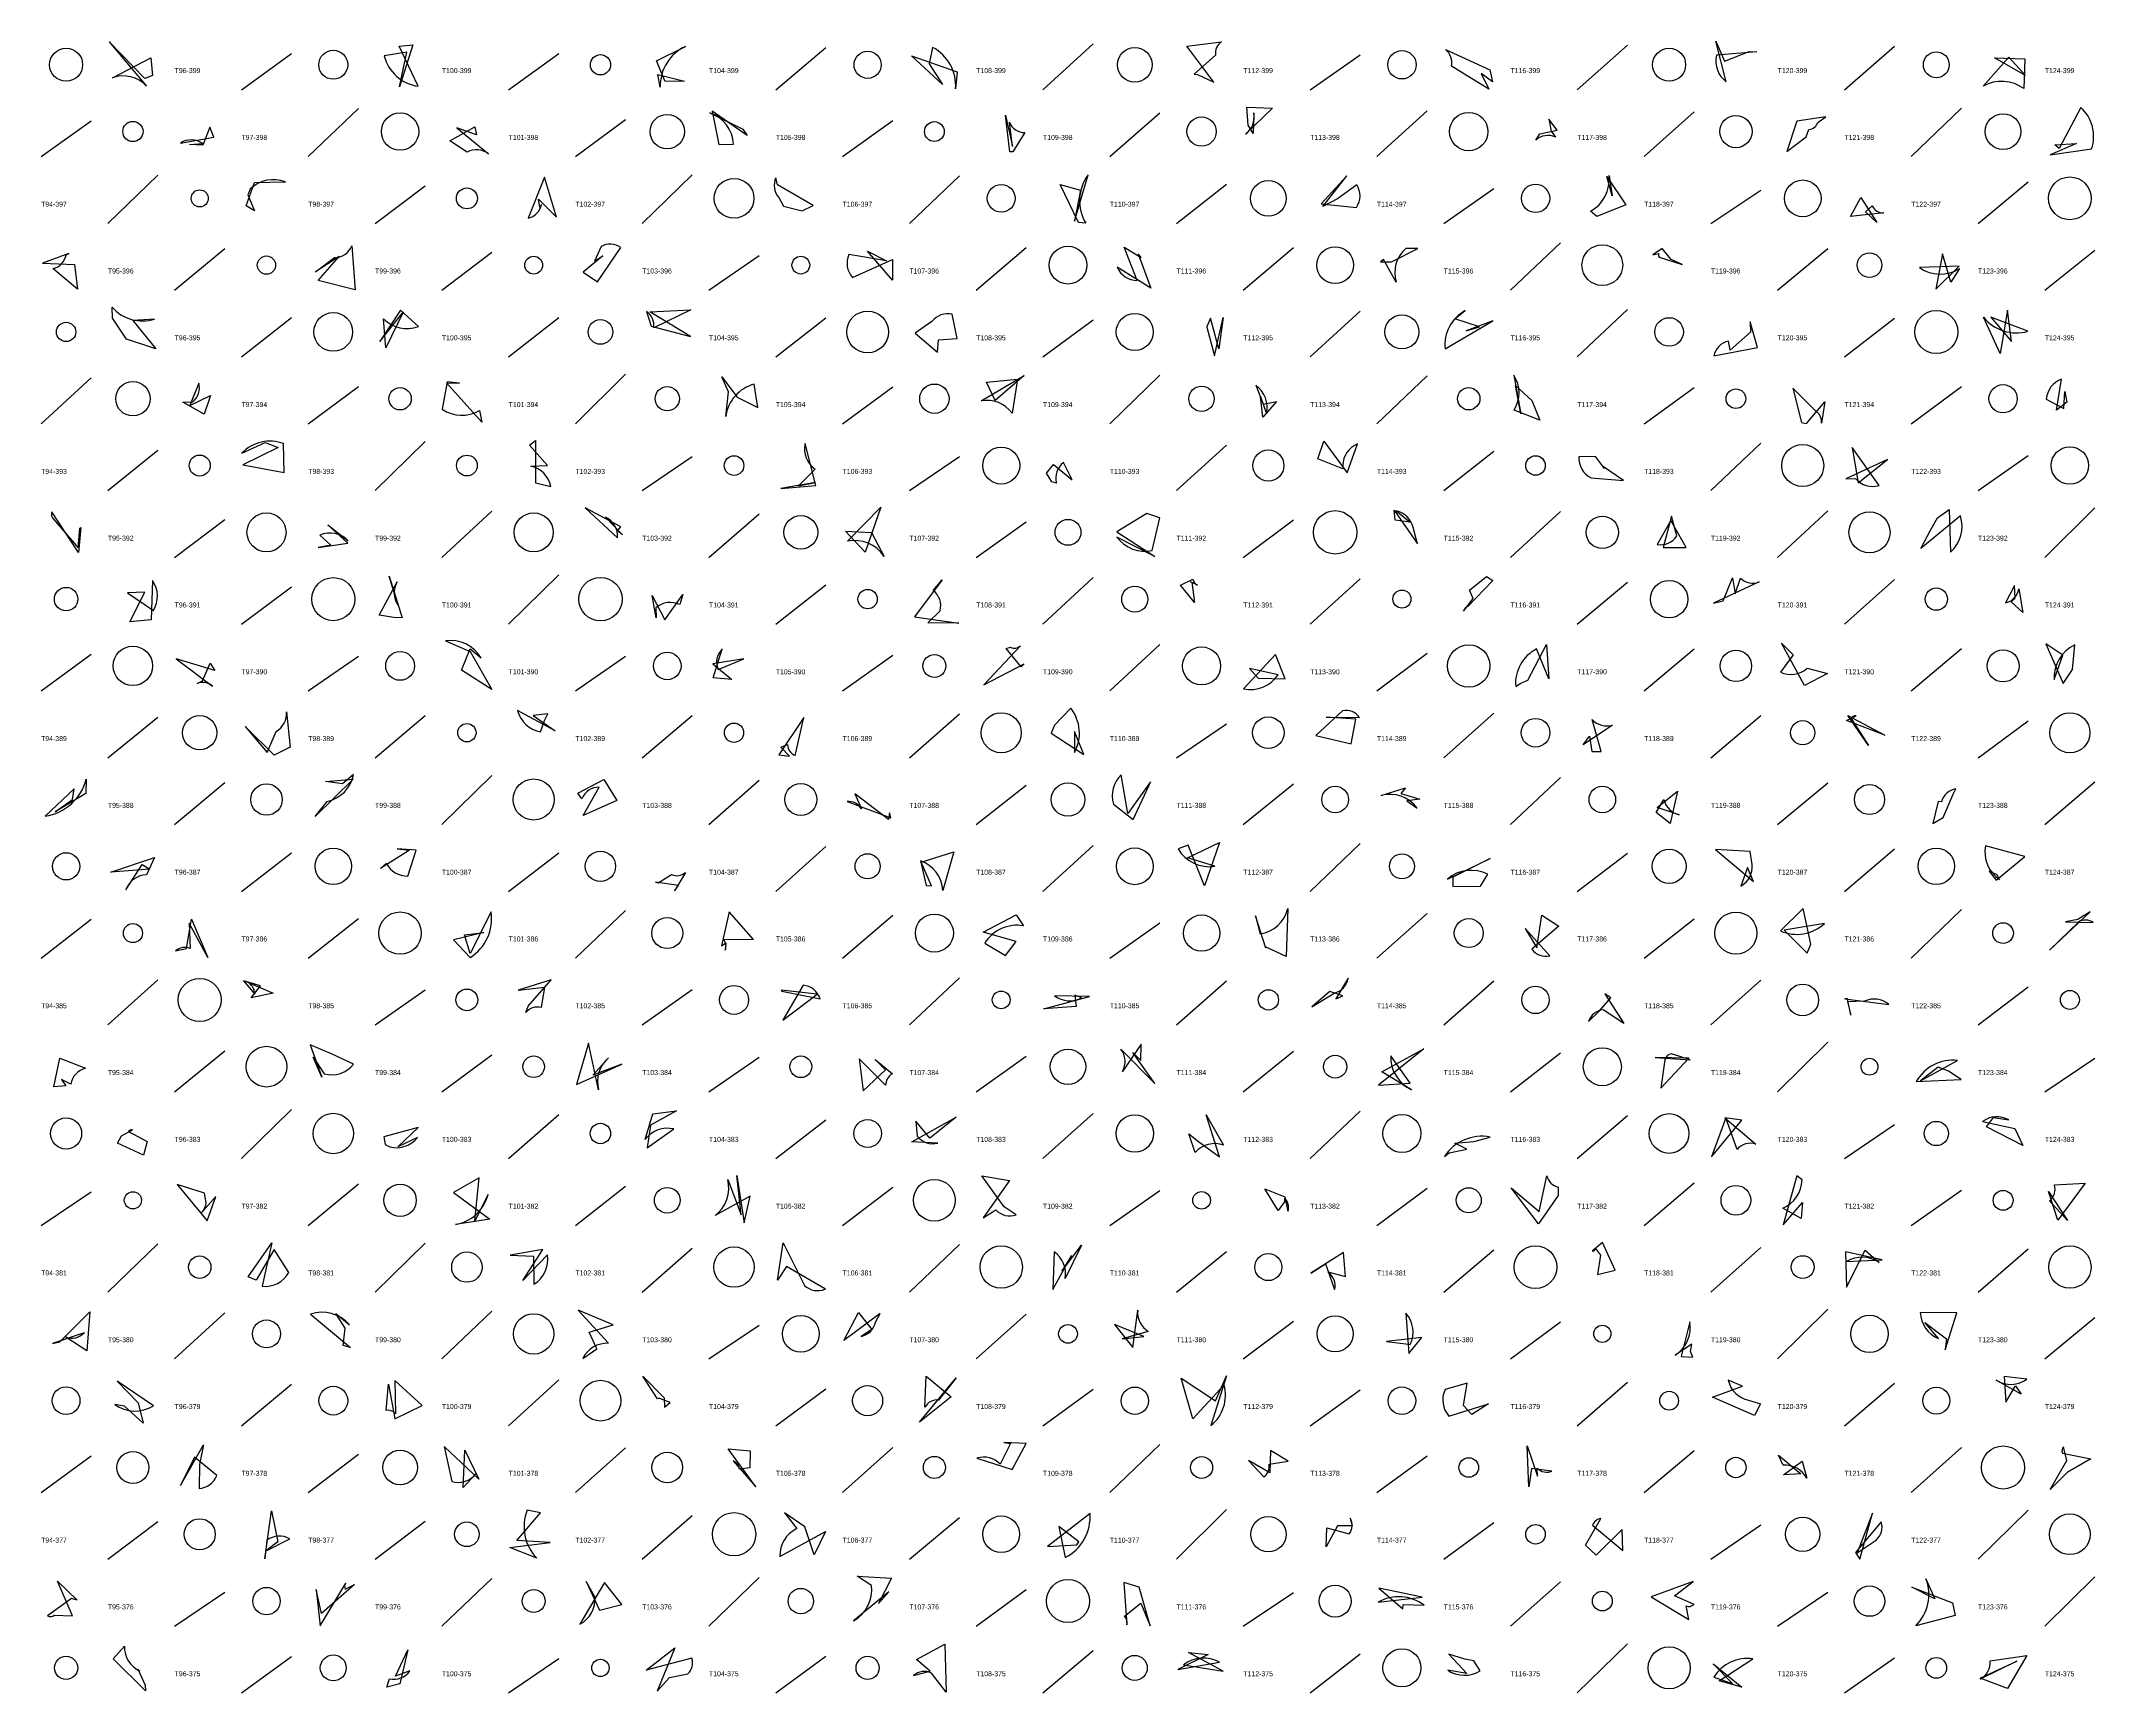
# Model space of a CAD drawing. Header units: millimetres. Extents: x -1 to 9990, y 0 to 15990.
# Drawn here: x 3760 to 4990, y 15000 to 15989 of the extents above; entities that cross this region are included whole.
import ezdxf

# ---------------------------------------------------------------- set-up
doc = ezdxf.new("R2010")
doc.units = ezdxf.units.MM
doc.layers.add('TEXT', color=3, linetype='Continuous')
doc.layers.add('WALL', color=1, linetype='Continuous')

msp = doc.modelspace()

# ---------------------------------------------------------------- linework, layer by layer
for points in [[(3822.2, 15966.7), (3800.7, 15988.8), (3823.2, 15962.2, 0.3), (3802.7, 15967.2), (3825.7, 15979.1), (3826.7, 15968.5)], [(3974.6, 15961.7), (3979, 15982.5), (3965.5, 15980.3, 0.3), (3985.8, 15962.1), (3974.4, 15986.2), (3982.6, 15987)], [(4133.8, 15964.9), (4128.6, 15977.3), (4145.9, 15986, 0.3), (4130.8, 15961.5), (4129.3, 15969.2), (4145.4, 15965.1)], [(4281.2, 15980.3), (4308.6, 15970.7), (4307.7, 15960.5, 0.3), (4293.9, 15985.4), (4291.9, 15975.6), (4299.8, 15963.1)], [(4462.3, 15964.5), (4446.2, 15986.2), (4466.9, 15988.7, 0.3), (4463.4, 15980.8), (4450.5, 15969.4), (4452.6, 15969.2)], [(4622.4, 15969.8), (4627.1, 15960.3), (4604.6, 15974.1, 0.3), (4601, 15984.1), (4627.6, 15971.9), (4629.3, 15964.8)], [(4783, 15983), (4787.6, 15982.8), (4763.4, 15980.7, 0.3), (4769.2, 15964.8), (4763, 15989.2), (4768.2, 15977.1)], [(4929.8, 15979.2), (4948.1, 15978.5), (4947.5, 15960.7, 0.3), (4923, 15962.1), (4938.5, 15979.5), (4948.5, 15968.6)], [(4161.9, 15947.3), (4165.9, 15927.2), (4174.7, 15927.4, 0.3), (4160.6, 15946.3), (4180.2, 15936.4), (4182.9, 15932.7)], [(4337.5, 15944.9), (4341.8, 15926), (4339.9, 15940.6, 0.3), (4349.1, 15934.4), (4341.9, 15922.8), (4340.2, 15922.9)], [(4482.1, 15949.6), (4497.5, 15949.1), (4481.3, 15933.5, 0.3), (4486.2, 15946.2), (4485.9, 15933.9), (4482.9, 15938.9)], [(4662.9, 15942.5), (4664.3, 15935.2), (4666.9, 15931.7, 0.3), (4655.2, 15929.8), (4657.5, 15933.7), (4667.9, 15935.9)], [(4805.4, 15923.1), (4817.1, 15931.8), (4818.7, 15936.3, 0.3), (4824.2, 15940.6), (4828.9, 15943.8), (4811.4, 15941.2)], [(4979, 15927.9), (4963.1, 15921), (4988, 15924.6, 0.3), (4981.5, 15949.4), (4968.5, 15924.9), (4966, 15927)], [(3856.9, 15926.8), (3848.9, 15927.2), (3856.9, 15927.8, 0.3), (3843.4, 15928.1), (3863.5, 15931.7), (3861.1, 15937.6)], [(4020.8, 15933.1), (4009, 15937.2), (4028, 15921.6, 0.3), (4015.2, 15922.7), (4004.7, 15929.4), (4019.7, 15937.8)], [(3882.8, 15890.5), (3887.9, 15904.4), (3906.3, 15904.8, 0.3), (3885.3, 15900.5), (3883.9, 15897.2), (3887.8, 15887.6)], [(4068.6, 15883.8), (4061.4, 15907.6), (4051.7, 15883.1, 0.3), (4059.7, 15891.4), (4058.6, 15889.5), (4057.8, 15894.6)], [(4222.4, 15890.7), (4201, 15903.1), (4200.1, 15907.3, 0.3), (4201.8, 15895.5), (4204.7, 15890.3), (4215.8, 15887.5)], [(4382.5, 15900), (4378.8, 15881.3), (4387, 15909.1, 0.3), (4385.6, 15880.1), (4381.3, 15880.5), (4370.4, 15903.2)], [(4542, 15908.4), (4526.6, 15891.7), (4547.7, 15889.6, 0.3), (4548, 15903.1), (4536.3, 15894.7), (4527.6, 15890.2)], [(4709.1, 15891.1), (4691.7, 15884.1), (4688, 15887.3, 0.3), (4699, 15908.6), (4700.8, 15896.5), (4697.6, 15908)], [(4859.4, 15880.5), (4852.7, 15886.9), (4856.6, 15890.5, 0.3), (4863.5, 15886.4), (4843.7, 15884.1), (4849.8, 15895.5)], [(4084.6, 15850.7), (4093.3, 15845.1), (4107.2, 15865.5, 0.3), (4095.4, 15866.1), (4091.5, 15857.3), (4096.5, 15860.6)], [(3780, 15855.3), (3781.9, 15840.6), (3767.1, 15852.9, 0.3), (3775, 15861.2), (3776.6, 15862), (3760.8, 15856.1)], [(3938.5, 15860.2), (3924.4, 15851), (3935.7, 15859.5, 0.3), (3946.1, 15866.5), (3948.2, 15840.2), (3926, 15845.9)], [(4255, 15863.4), (4266.3, 15857.6), (4243.8, 15861.4, 0.3), (4245.9, 15847.7), (4269.9, 15858.3), (4269.8, 15846.1)], [(4417.1, 15861.7), (4424.6, 15841.2), (4404.5, 15853.7, 0.3), (4416.5, 15845.9), (4408.6, 15865.7), (4418.9, 15859.6)], [(4568.7, 15857), (4584.5, 15865), (4577.4, 15865, 0.3), (4571.5, 15844.8), (4563.9, 15858.4), (4562.1, 15857)], [(4730.8, 15865), (4725.3, 15861.1), (4728.8, 15861.9, 0.3), (4729, 15859.8), (4742.8, 15855.3), (4736.2, 15858.4)], [(4894.8, 15840.7), (4908.7, 15854.3), (4885, 15853.5, 0.3), (4908.9, 15852.9), (4903.8, 15844.8), (4898.7, 15861.8)], [(3811.2, 15810.6), (3802.8, 15823.2), (3802.5, 15829.9, 0.3), (3828, 15822.7), (3815, 15821.9), (3828.8, 15804.9)], [(3976.9, 15826.8), (3966.4, 15805.5), (3965.1, 15822.9, 0.3), (3986.1, 15818.3), (3975.2, 15828), (3962.8, 15809.2)], [(4124.5, 15827.1), (4149.1, 15828.2), (4126.9, 15817.5, 0.3), (4122.5, 15827.2), (4125.3, 15818.4), (4148.9, 15812.2)], [(4297.5, 15810.3), (4308.6, 15811.1), (4305.7, 15825.6, 0.3), (4293.5, 15821.2), (4283.4, 15814.3), (4296.8, 15802.9)], [(4465.4, 15804.8), (4460.4, 15823.3), (4458.6, 15819.1, 0.3), (4458.2, 15817.8), (4462.7, 15800.6), (4467.9, 15823.7)], [(4621.4, 15818), (4606.6, 15822.9), (4612.9, 15827.8, 0.3), (4600.8, 15804.9), (4629.4, 15821.7), (4613.4, 15815.6)], [(4783.8, 15814.8), (4771.5, 15804.1), (4770.5, 15809.5, 0.3), (4761.8, 15800.6), (4788, 15805.6), (4783.6, 15821)], [(4937.6, 15828), (4933.2, 15802), (4923.2, 15823.9, 0.3), (4949.8, 15815.4), (4927.7, 15823.9), (4940, 15809.2)], [(3857.7, 15765.7), (3844.8, 15772.9), (3850.8, 15773.1, 0.3), (3854.4, 15784.4), (3849, 15771), (3861.5, 15776.9)], [(4010.6, 15784.4), (4003.2, 15785.2), (4000.3, 15768.8, 0.3), (4022.5, 15768), (4024, 15761), (4002.7, 15784.5)], [(4176.9, 15775.9), (4189.2, 15769.7), (4187.1, 15783.8, 0.3), (4170, 15764.3), (4171.6, 15779.2), (4167.6, 15788.1)], [(4326.1, 15784.9), (4344.8, 15786.8), (4341.5, 15766.3, 0.3), (4323, 15773.7), (4348.7, 15789), (4331.4, 15774)], [(4491.7, 15763.9), (4490.2, 15776.3), (4493.9, 15765.9, 0.3), (4487.5, 15783.1), (4491.8, 15771.8), (4499.9, 15773.4)], [(4652.8, 15774), (4657.6, 15762.2), (4642.1, 15768.2, 0.3), (4641.9, 15789.1), (4646.1, 15765.9), (4643, 15782.9)], [(4817.2, 15760.2), (4828.3, 15773.1), (4826.2, 15760.3, 0.3), (4822.6, 15767.8), (4809, 15781.3), (4814.3, 15760.7)], [(4973.1, 15773), (4967, 15768.1), (4970, 15786.7, 0.3), (4960.9, 15774.7), (4971.4, 15769.2), (4971.9, 15779.3)], [(3880.9, 15735.4), (3905.6, 15730.9), (3905.2, 15748.1, 0.3), (3880.3, 15742.5), (3894.2, 15748.7), (3902, 15745.8)], [(4056, 15749.9), (4056.1, 15724.7), (4065.3, 15722.5, 0.3), (4053.3, 15734.7), (4063.3, 15735), (4052.6, 15747.3)], [(4203, 15721.2), (4224, 15723), (4217.6, 15748.2, 0.3), (4223.5, 15732.8), (4213.6, 15722.9), (4223.8, 15724.8)], [(4542.1, 15730.6), (4548.3, 15747.9), (4546.6, 15747, 0.3), (4539.6, 15733), (4524.7, 15739), (4528.3, 15749.5)], [(4865.8, 15738.7), (4840.9, 15727.1), (4846.6, 15727.3, 0.3), (4860.8, 15723), (4844.6, 15745.8), (4848.2, 15724.6)], [(4366.4, 15735.7), (4377.4, 15726.5), (4372.3, 15736.8, 0.3), (4368.1, 15724.4), (4365.4, 15725.2), (4362.2, 15730.4)], [(4696.3, 15733.2), (4690.9, 15740.5), (4680.9, 15740.3, 0.3), (4688.3, 15727.6), (4707.6, 15726.1), (4695, 15734.6)], [(3783.8, 15697.8), (3782.5, 15683), (3766.5, 15707.2, 0.3), (3767.5, 15702.8), (3782.3, 15685.8), (3783.2, 15697.5)], [(4107.3, 15698.2), (4085.9, 15709.6), (4105.3, 15691.8, 0.3), (4098.1, 15704), (4108.2, 15693.5), (4105.2, 15695.9)], [(4241.7, 15695.7), (4257.3, 15694.9), (4265, 15680.6, 0.3), (4243, 15689.7), (4263, 15710), (4253.5, 15683.2)], [(4570.3, 15708.2), (4584.3, 15688.1), (4581.7, 15697.8, 0.3), (4571.6, 15707.8), (4579.9, 15701.1), (4570.9, 15702.2)], [(4895.7, 15703.7), (4902.7, 15708.7), (4903.5, 15683.1, 0.3), (4909.4, 15704.8), (4885.7, 15685.4), (4891.5, 15696.2)], [(3943.8, 15688.5), (3931.7, 15699.5), (3944, 15690, 0.3), (3927, 15693.4), (3933.5, 15687.3), (3926, 15685.9)], [(4404.3, 15695.3), (4427, 15680.5), (4404.3, 15692.2, 0.3), (4425.5, 15684.2), (4430, 15703.6), (4422.2, 15706.3)], [(4745.2, 15685.9), (4736.1, 15702.1), (4727.8, 15687.7, 0.3), (4739.6, 15693), (4736.5, 15704.7), (4731.5, 15686)], [(3822.2, 15659.2), (3811.8, 15658.7), (3827.3, 15648.2, 0.3), (3826.7, 15666.1), (3826, 15642.6), (3813.1, 15641.5)], [(3971.3, 15644), (3962.4, 15645.4), (3973.3, 15665.3, 0.3), (3973.6, 15651.6), (3968.4, 15668.8), (3976.3, 15643.9)], [(4309.7, 15640.6), (4291, 15640.9), (4298.4, 15648, 0.3), (4294.3, 15660.2), (4299.7, 15666.5), (4283.1, 15644.4)], [(4450.8, 15653), (4442.4, 15663.4), (4449.8, 15666.9, 0.3), (4452.6, 15663.4), (4448.4, 15665.4), (4449.1, 15665.2)], [(4625.7, 15668.5), (4629.5, 15666.2), (4614.5, 15650.6, 0.3), (4611.9, 15647.8), (4617.7, 15655.4), (4615.5, 15660.4)], [(4773, 15667.8), (4774.6, 15658.1), (4777.7, 15667.6, 0.3), (4788.9, 15665.3), (4761.5, 15652.5), (4767.3, 15654)], [(4942.3, 15655.6), (4941.8, 15663.2), (4936.4, 15652.7, 0.3), (4944.5, 15661.1), (4946.9, 15646.9), (4939.9, 15653.4)], [(4133.5, 15642.7), (4144.3, 15657.7), (4142.5, 15651.7, 0.3), (4128.1, 15649.8), (4128.3, 15643.9), (4125.9, 15657.1)], [(4011.7, 15612.5), (4017, 15625.2), (4023.5, 15619.9, 0.3), (4002.2, 15630), (4017, 15623.6), (4029.9, 15600.9)], [(4173.6, 15606.9), (4162.4, 15607.9), (4167.9, 15625.2, 0.3), (4165.4, 15612.8), (4180.9, 15619.2), (4162.3, 15616.2)], [(4346.9, 15614.5), (4337.9, 15625.4), (4340.5, 15626.2, 0.3), (4346.6, 15627.1), (4324.6, 15603.7), (4348.7, 15616.3)], [(4505.1, 15607.3), (4499.3, 15621.8), (4480.2, 15601.2, 0.3), (4500.8, 15609.7), (4483.6, 15613.4), (4488.8, 15607.6)], [(4661.6, 15627.8), (4663, 15607.3), (4655.6, 15625.2, 0.3), (4643.1, 15602.6), (4645.7, 15604.5), (4650.4, 15606.4)], [(4802.2, 15628.6), (4809.2, 15621.6), (4801.7, 15611.2, 0.3), (4817.7, 15613.6), (4829.9, 15610.5), (4816, 15603.2)], [(4970.9, 15604.5), (4976.6, 15612.9), (4978, 15627.7, 0.3), (4965.5, 15606.8), (4970.8, 15621.4), (4960.7, 15628.2)], [(3864.1, 15612.2), (3840.9, 15619.2), (3862.7, 15602.9, 0.3), (3853.4, 15604.4), (3856.6, 15606), (3861.3, 15616.7)], [(3882.2, 15578.7), (3895.4, 15563.1), (3900.7, 15575.7, 0.3), (3906.9, 15587.6), (3909.2, 15566.4), (3899.6, 15561.6)], [(4054.7, 15585.4), (4067.9, 15576.2), (4045.4, 15588.3, 0.3), (4059.1, 15575.6), (4061.5, 15582.3), (4063.4, 15586.3)], [(4208.2, 15560.9), (4203, 15566.3), (4207.1, 15567.9, 0.3), (4211.7, 15561.3), (4216.7, 15584.2), (4201.8, 15561.7)], [(4384.5, 15561.9), (4378.8, 15575.7), (4378.9, 15563.1, 0.3), (4376.6, 15589.8), (4366.9, 15579.5), (4365, 15574.8)], [(4547.3, 15583.1), (4529.6, 15584.4), (4549.6, 15584.1, 0.3), (4539.4, 15588.2), (4523.4, 15573.3), (4544.6, 15568.3)], [(4864.1, 15573.5), (4841.3, 15582.3), (4847, 15585.1, 0.3), (4844, 15583.5), (4854.5, 15567.4), (4842.1, 15585.3)], [(4688.7, 15563.7), (4694.4, 15563.7), (4689, 15583, 0.3), (4701.1, 15579.6), (4683.5, 15567.8), (4687.3, 15573)], [(3778.8, 15535.1), (3779.9, 15541.4), (3762.5, 15525, 0.3), (3787.1, 15547.2), (3786.8, 15538.7), (3768.5, 15527.7)], [(3946.9, 15547.1), (3924.1, 15524.9), (3931.3, 15533.8, 0.3), (3947.1, 15549.9), (3940.6, 15544.4), (3930.4, 15545.7)], [(4424.5, 15545.5), (4410.9, 15526.7), (4406.9, 15549.7, 0.3), (4402.3, 15532.3), (4414, 15523.1), (4423.4, 15543.2)], [(4104.9, 15534.5), (4084.7, 15525.4), (4094.3, 15542.4, 0.3), (4083.9, 15535.5), (4081.4, 15538.8), (4097, 15547)], [(4267.5, 15523.1), (4247.3, 15538.5), (4251.3, 15529.4, 0.3), (4242.7, 15533.8), (4268.8, 15524.1), (4268.1, 15527)], [(4585.7, 15535.2), (4577.9, 15534.3), (4584.1, 15529.9, 0.3), (4562.5, 15537.5), (4577.2, 15541.9), (4574.4, 15538.7)], [(4735.7, 15520.6), (4727.2, 15527.3), (4731.9, 15535, 0.3), (4741.1, 15525.9), (4727.9, 15530.3), (4740.1, 15540)], [(4899.1, 15524.2), (4905.2, 15538.2), (4906.7, 15541.4, 0.3), (4898.1, 15533.6), (4896.1, 15533.8), (4892.9, 15520.6)], [(3801.8, 15491.4), (3827.9, 15500.2), (3823.2, 15490, 0.3), (3810.7, 15480.9), (3820.6, 15496.1), (3825.2, 15493.3)], [(3980.7, 15504.7), (3963.3, 15493.7), (3966.8, 15496.9, 0.3), (3979.7, 15489.2), (3984.7, 15504.6), (3973.3, 15505.4)], [(4287, 15497.4), (4306.7, 15503.7), (4300, 15480.6, 0.3), (4286.7, 15498.3), (4290, 15483.5), (4293.2, 15483.3)], [(4456.7, 15483.3), (4446.9, 15507.7), (4440.9, 15505.4, 0.3), (4463, 15495), (4446.5, 15500), (4465.7, 15509.2)], [(4605.4, 15482.9), (4622, 15483.2), (4626.5, 15490.2, 0.3), (4602.2, 15487.4), (4627.9, 15499.6), (4605.4, 15488.5)], [(4785.6, 15486), (4781.9, 15494.3), (4778, 15483.2, 0.3), (4784.7, 15496), (4783.5, 15503.9), (4762.7, 15505)], [(4930.8, 15486.7), (4948, 15500.8), (4924.5, 15507.3, 0.3), (4932.9, 15487.1), (4931.5, 15490), (4926.7, 15492)], [(4127.9, 15485.6), (4129.5, 15485.1), (4137.6, 15490.1, 0.3), (4145.9, 15491.3), (4139.3, 15480.4), (4141.7, 15483.6)], [(3859.9, 15440.3), (3848.7, 15460.9), (3849.3, 15445.7, 0.3), (3840.5, 15444.3), (3847.1, 15445.7), (3850.1, 15463.3)], [(4025.2, 15455.3), (4006.9, 15450.9), (4016.9, 15440.3, 0.3), (4029.5, 15467.7), (4016.9, 15442.8), (4013.6, 15454)], [(4167.5, 15447.4), (4170, 15449.2), (4169.7, 15444.8, 0.3), (4168.5, 15451.4), (4186.7, 15451.2), (4172, 15467.7)], [(4324.2, 15455.5), (4344, 15465.9), (4348.3, 15459.4, 0.3), (4325.1, 15449), (4337.6, 15441.6), (4343.9, 15449.9)], [(4493.5, 15445.9), (4487.3, 15465.3), (4490.1, 15454.5, 0.3), (4506.7, 15469.7), (4505.7, 15440.9), (4493.6, 15446.5)], [(4658.7, 15465.8), (4668.9, 15459.2), (4652.8, 15445.4, 0.3), (4663.5, 15441.4), (4648.7, 15457.7), (4655.7, 15446.2)], [(4819.9, 15448.4), (4815.3, 15469.7), (4801.6, 15456.3, 0.3), (4828, 15460.8), (4803.8, 15456.7), (4817.6, 15443)], [(4979.8, 15463.1), (4972.3, 15461.7), (4988.9, 15461.3, 0.3), (4980.4, 15461.8), (4962.8, 15444.7), (4987.1, 15467.8)], [(3891.5, 15423.5), (3881.3, 15426.5), (3888, 15418.4, 0.3), (3882.9, 15426), (3899, 15419), (3885.9, 15416.2)], [(4045.8, 15420.8), (4061.5, 15422.7), (4059.4, 15410.4, 0.3), (4050.3, 15407.4), (4051.7, 15411.3), (4065.5, 15427.1)], [(4531.8, 15420), (4521, 15410.9), (4534.5, 15419.1, 0.3), (4542.7, 15428), (4535.4, 15415.6), (4539.6, 15417.4)], [(4203.3, 15420.9), (4203.6, 15420.3), (4226.6, 15415.6, 0.3), (4216.4, 15423.8), (4204.3, 15402.9), (4224.7, 15418.5)], [(4360.6, 15409.7), (4387.9, 15417), (4367, 15417.5, 0.3), (4383.3, 15416.3), (4379, 15417.9), (4379.9, 15411.1)], [(4696.5, 15418.6), (4707.9, 15400.9), (4695.4, 15409.1, 0.3), (4686.8, 15402), (4693.4, 15408.4), (4700.1, 15416.3)], [(4841.9, 15415.7), (4840.3, 15415.6), (4866.5, 15412.3, 0.3), (4852, 15414.2), (4841.9, 15413.8), (4843.9, 15405.9)], [(3928.2, 15368.7), (3922.9, 15380.7), (3929.6, 15370.7, 0.3), (3947.1, 15376.5), (3934.3, 15382.5), (3921.2, 15388.1)], [(4107.9, 15376.6), (4090.4, 15370), (4099.9, 15380.3, 0.3), (4093.9, 15361.1), (4087.8, 15389), (4080.7, 15364.4)], [(4418.7, 15378.8), (4418.9, 15388.5), (4407.6, 15372.2, 0.3), (4406.7, 15385.6), (4427, 15364.9), (4413.8, 15383.5)], [(3767.6, 15363), (3771.3, 15380.1), (3786.6, 15374.1, 0.3), (3777.8, 15364.5), (3772.3, 15367.4), (3774.9, 15363.6)], [(4265.8, 15373.2), (4259.5, 15379.4), (4269.9, 15370.8, 0.3), (4265.8, 15363.9), (4250, 15379.8), (4252.4, 15360.6)], [(4560.9, 15364), (4580, 15365.1), (4568.3, 15381.5, 0.3), (4580.7, 15361.1), (4563, 15371.9), (4588.2, 15385.7)], [(4726.6, 15380.6), (4747.6, 15379.2), (4736.4, 15382.8, 0.3), (4732.4, 15379.1), (4730, 15362.2), (4746.8, 15380.2)], [(4896.2, 15374.7), (4885.6, 15366.5), (4907.7, 15378.7, 0.3), (4883, 15366.1), (4909.8, 15367.3), (4902.4, 15372.4)], [(3965.3, 15333.1), (3966.1, 15328.5), (3968.9, 15327, 0.3), (3985.4, 15332.6), (3973.6, 15327.1), (3985.9, 15338.5)], [(4125, 15339.9), (4123, 15326.5), (4139, 15337.7, 0.3), (4121.8, 15331.4), (4126.4, 15346.8), (4140.5, 15348.6)], [(4292.2, 15332.3), (4283.8, 15342.4), (4284.7, 15333.4, 0.3), (4297, 15329.3), (4281.4, 15330), (4308.1, 15344.7)], [(4465.7, 15321.1), (4457.8, 15346.2), (4468.2, 15328.1, 0.3), (4451.2, 15323.7), (4447.3, 15334.8), (4453.1, 15330.2)], [(4778.5, 15343), (4768.3, 15344.3), (4786.9, 15328.7, 0.3), (4775.7, 15325.4), (4769, 15344.3), (4760.4, 15321.1)], [(4925, 15338.9), (4929.2, 15344.5), (4938.5, 15343.1, 0.3), (4922.6, 15342.1), (4942, 15337.9), (4946.9, 15327.9)], [(3805.7, 15329.3), (3808.2, 15333.7), (3814.7, 15337.2, 0.3), (3812.3, 15336.2), (3823.6, 15330.3), (3821.3, 15322.1)], [(4606.6, 15329.3), (4618, 15330.3), (4627.8, 15332.9, 0.3), (4600.4, 15321.3), (4603.3, 15323.5), (4613.8, 15325.6)], [(3859.4, 15282.7), (3864.6, 15297.2), (3855.6, 15287.1, 0.3), (3858.5, 15295.8), (3857.8, 15299.3), (3841.5, 15304.5)], [(4007, 15299.7), (4028.7, 15283.8), (4008.1, 15280.5, 0.3), (4027.7, 15298.4), (4019.7, 15282.7), (4022.3, 15308.5)], [(4181, 15281.5), (4184.7, 15297.4), (4163.6, 15285.8, 0.3), (4171.2, 15307.5), (4179.3, 15286.3), (4176.7, 15309.9)], [(4339.9, 15306.8), (4324.2, 15284.5), (4331.8, 15289.3, 0.3), (4344, 15286.3), (4336.7, 15291.1), (4323.4, 15309.6)], [(4492.9, 15301.9), (4504.9, 15297.1), (4506.7, 15288.4, 0.3), (4504.7, 15296.3), (4504.6, 15294), (4500.9, 15288.9)], [(4640.5, 15302.4), (4657.1, 15288.2), (4661.8, 15309.6, 0.3), (4668.5, 15302.9), (4668.5, 15297.8), (4656.8, 15281)], [(4814.8, 15293.6), (4814.1, 15284.1), (4803, 15290.2, 0.3), (4814.6, 15307.3), (4811.4, 15309.6), (4803.2, 15280.3)], [(4962.2, 15300.2), (4973.6, 15282.9), (4962.8, 15294.6, 0.3), (4965.8, 15304.3), (4984.1, 15305.2), (4967.7, 15283.1)], [(3884, 15249.1), (3898.2, 15269.6), (3892.5, 15243.5, 0.3), (3908.3, 15251.7), (3899.5, 15265.6), (3888.8, 15247.2)], [(4041, 15262.2), (4055, 15261.5), (4055.2, 15244.7, 0.3), (4063.3, 15262.3), (4048.6, 15246.9), (4060.4, 15265.5)], [(4201, 15247.2), (4204.5, 15269.5), (4217.2, 15244, 0.3), (4229.4, 15241.8), (4229.7, 15241.7), (4206.4, 15255.4)], [(4371.3, 15252.5), (4383, 15268.2), (4373.3, 15248.2, 0.3), (4366.7, 15264.1), (4366, 15241.5), (4377.1, 15262)], [(4702.6, 15253.2), (4695.1, 15269.8), (4689, 15264.6, 0.3), (4691, 15266.2), (4693.9, 15262.2), (4692.2, 15250.6)], [(4841.2, 15243), (4852.4, 15265.2), (4860.8, 15257.7, 0.3), (4841.3, 15258.3), (4862.5, 15259.4), (4840.7, 15264.1)], [(4520.5, 15251.3), (4529.2, 15257), (4534.7, 15241.5, 0.3), (4530.7, 15252.2), (4541.1, 15249.4), (4540, 15263.8)], [(3789.1, 15228.3), (3787.4, 15204.8), (3774.9, 15213, 0.3), (3785.8, 15215.7), (3766.9, 15209.2), (3771.3, 15210.3)], [(3942.1, 15218.5), (3936.5, 15227.3), (3944.8, 15220.4, 0.3), (3921.3, 15226.9), (3945.4, 15206.8), (3940.9, 15208)], [(4102.6, 15220.4), (4081.7, 15229.3), (4099.9, 15209.4, 0.3), (4084.5, 15200.3), (4092.8, 15206.1), (4088.3, 15216)], [(4249.6, 15227.9), (4257.6, 15217.7), (4251.1, 15213.5, 0.3), (4259.7, 15222.1), (4262.5, 15227.2), (4240.7, 15211.1)], [(4402.9, 15220.6), (4413.8, 15206.9), (4416.8, 15229.3, 0.3), (4423.1, 15216.5), (4407.5, 15212.1), (4420.4, 15213.4)], [(4565.7, 15210.4), (4579, 15208.8), (4580, 15208.7, 0.3), (4577.4, 15227.4), (4579.2, 15203.2), (4586.9, 15212.8)], [(4900.4, 15205.5), (4907.3, 15227.7), (4885.4, 15227.9, 0.3), (4896.4, 15212.2), (4888.2, 15221.8), (4901.1, 15212.1)], [(4747.9, 15204.5), (4748.6, 15208.8), (4738.7, 15202.3, 0.3), (4747.4, 15222.2), (4742.2, 15201.4), (4749.2, 15201.1)], [(3821.2, 15161.5), (3809.9, 15171.7), (3804.1, 15172.7, 0.3), (3827.3, 15171.9), (3805.6, 15186.6), (3818.2, 15173.8)], [(3988.2, 15172.2), (3971.8, 15187.1), (3972.2, 15167.1, 0.3), (3966.6, 15169.2), (3968.1, 15184.9), (3971.8, 15164.2)], [(4133.4, 15171.1), (4136.8, 15174), (4131, 15176.1, 0.3), (4129.1, 15176.1), (4120.4, 15189.6), (4133.1, 15176.7)], [(4286.1, 15162.2), (4308.1, 15188.7), (4297.5, 15175.4, 0.3), (4289.3, 15171.1), (4290.1, 15189.7), (4305, 15177.4)], [(4463.4, 15175), (4469.9, 15189.9), (4460.6, 15160.2, 0.3), (4468.5, 15184.5), (4449.8, 15164.2), (4442.8, 15188.4)], [(4611.8, 15172.2), (4614, 15185.5), (4600.8, 15181.6, 0.3), (4603.1, 15165.8), (4626.8, 15173.1), (4616.8, 15166.8)], [(4761, 15177.1), (4779, 15183.6), (4770.4, 15187.2, 0.3), (4782.6, 15175.4), (4789.8, 15173.2), (4786.1, 15166.1)], [(4942.4, 15183.9), (4945.9, 15179), (4930.9, 15187.2, 0.3), (4949.3, 15187.9), (4935.7, 15189.4), (4936.6, 15174.1)], [(3857.2, 15148.6), (3854.8, 15136.7), (3854.6, 15122.5, 0.3), (3865.2, 15130.1), (3851.9, 15141.1), (3843.5, 15124.3)], [(4022.2, 15128), (4001.5, 15147.6), (4005.9, 15126.6, 0.3), (4020.6, 15131.3), (4012.8, 15123.1), (4013.7, 15145.4)], [(4184.7, 15145), (4184.4, 15134.7), (4178.2, 15133.9, 0.3), (4174.5, 15139), (4188, 15123.5), (4171.4, 15146.1)], [(4336.5, 15150), (4340.6, 15149.3), (4334.4, 15136.9, 0.3), (4320.5, 15140.5), (4341.5, 15133.8), (4349.9, 15149.4)], [(4495.8, 15131.7), (4483, 15139.1), (4492.2, 15129.4, 0.3), (4495.4, 15136.9), (4506.8, 15138.8), (4496.2, 15145.2)], [(4650, 15148), (4656.2, 15129.8), (4656, 15134.5, 0.3), (4664.8, 15132.8), (4652.5, 15134.3), (4651, 15123.5)], [(4803.5, 15130.6), (4814.7, 15138.7), (4817.5, 15128.6, 0.3), (4803.2, 15136.3), (4800.5, 15142.3), (4813.9, 15131.1)], [(4963.2, 15121.8), (4973.2, 15139.2), (4971.2, 15147.3, 0.3), (4970.5, 15143.6), (4987.5, 15140.1), (4973.4, 15131.9)], [(3901.8, 15090.4), (3894.4, 15084.8), (3908.9, 15092.3, 0.3), (3895.2, 15091.4), (3894, 15080.3), (3898, 15109)], [(4044.9, 15091.2), (4059.1, 15107.9), (4051.2, 15109.5, 0.3), (4056.9, 15080.7), (4040.8, 15087), (4064.8, 15090.1)], [(4217.4, 15099.4), (4205.2, 15107.9), (4212.6, 15098.4, 0.3), (4202.5, 15081.6), (4229.8, 15096.6), (4222.9, 15082.7)], [(4381.5, 15090.4), (4369.6, 15099.6), (4373.3, 15081, 0.3), (4388.2, 15107.5), (4362.7, 15087.6), (4380.3, 15088.6)], [(4529.7, 15087.4), (4530, 15098.8), (4543.4, 15095.2, 0.3), (4544, 15104.7), (4545.1, 15100.1), (4536.4, 15100.1)], [(4691.4, 15082.5), (4685, 15088.5), (4694.2, 15104.4, 0.3), (4689.2, 15100.4), (4707.3, 15085.2), (4706.8, 15097.9)], [(4856.7, 15107.6), (4847.6, 15083.9), (4859, 15091.5, 0.3), (4862, 15102.4), (4846.6, 15084.1), (4849.3, 15080.1)], [(4261.5, 15053.5), (4267.8, 15060.6), (4246.6, 15043.1, 0.3), (4257.3, 15064.3), (4248.7, 15069.9), (4269.2, 15068.7)], [(4904.7, 15054), (4906.4, 15046.4), (4882.7, 15040.2, 0.3), (4888.8, 15068.4), (4894.1, 15056.3), (4880.4, 15063.4)], [(3781.7, 15055.5), (3778.2, 15056.5), (3763.9, 15046.1, 0.3), (3767.9, 15046.6), (3778.9, 15046.2), (3769.9, 15066.9)], [(3924.7, 15061.9), (3927.1, 15040.2), (3942.5, 15065.8, 0.3), (3942.2, 15062.1), (3947.8, 15064.9), (3928, 15047.6)], [(4107.8, 15052.9), (4097.4, 15066.1), (4082.7, 15041.1, 0.3), (4091.7, 15057.6), (4086.4, 15066.8), (4094.4, 15049.6)], [(4417.7, 15063.4), (4408.5, 15066.2), (4410.2, 15040.8, 0.3), (4408.8, 15046), (4418.7, 15053.7), (4424.2, 15040.2)], [(4575.5, 15050.3), (4575.8, 15052.9), (4588.3, 15052.5, 0.3), (4560.7, 15054.3), (4587.1, 15057.4), (4561.1, 15062.7)], [(4724.2, 15057.5), (4746.9, 15043.9), (4745.2, 15052.1, 0.3), (4749.9, 15053), (4738.3, 15058.2), (4749.4, 15066.7)], [(3822.5, 15001.3), (3803.1, 15020.5), (3809.9, 15027.9, 0.3), (3819.2, 15013.1), (3817.9, 15014.3), (3822.3, 15004.6)], [(3974.8, 15005.4), (3967, 15003.4), (3968.7, 15008.4, 0.3), (3980.9, 15013.2), (3972.3, 15010.1), (3979.7, 15025.9)], [(4128.9, 15001.1), (4136.4, 15009.2), (4147.4, 15011.4, 0.3), (4149.7, 15020.8), (4122.3, 15013.7), (4139.5, 15027)], [(4301.3, 15029.1), (4302, 15000.4), (4293.2, 15011.9, 0.3), (4282.4, 15010.4), (4292.5, 15013), (4284.3, 15020.1)], [(4458.9, 15023), (4440.8, 15014), (4465.7, 15018.5, 0.3), (4444.2, 15016.8), (4467.9, 15013.1), (4447.2, 15024.3)], [(4603.1, 15023.3), (4613.8, 15011.7), (4602.5, 15013.6, 0.3), (4621.9, 15013.3), (4618.1, 15019.3), (4612.7, 15020.3)], [(4778.6, 15003.4), (4764.9, 15007.3), (4785.1, 15020.4, 0.3), (4761.8, 15009.4), (4772.9, 15005.6), (4761.3, 15017.5)], [(4921.2, 15008.9), (4943.2, 15019), (4921.3, 15008.3, 0.3), (4927.3, 15019.2), (4949.2, 15022.5), (4937.6, 15002.7)]]:
    msp.add_lwpolyline(points, format="xyb", close=True)
for centre, radius in [((3775, 15975), 9.9), ((3935, 15975), 8.69), ((4095, 15975), 6.06), ((4255, 15975), 8.13), ((4415, 15975), 10.4), ((4575, 15975), 8.5), ((4735, 15975), 9.9), ((4895, 15975), 7.76), ((3815, 15935), 6.05), ((3975, 15935), 11.2), ((4135, 15935), 10.3), ((4295, 15935), 5.93), ((4455, 15935), 8.79), ((4615, 15935), 11.5), ((4775, 15935), 9.67), ((4935, 15935), 10.7), ((4175, 15895), 11.9), ((4495, 15895), 10.7), ((4815, 15895), 11), ((4975, 15895), 12.8), ((3855, 15895), 5.09), ((4015, 15895), 6.27), ((4335, 15895), 8.31), ((4655, 15895), 8.48), ((4695, 15855), 12.2), ((3895, 15855), 5.49), ((4055, 15855), 5.34), ((4215, 15855), 5.3), ((4375, 15855), 11.3), ((4535, 15855), 11), ((4855, 15855), 7.42), ((3775, 15815), 5.81), ((3935, 15815), 11.6), ((4095, 15815), 7.38), ((4255, 15815), 12.5), ((4415, 15815), 11.1), ((4575, 15815), 10.2), ((4735, 15815), 8.55), ((4895, 15815), 12.9), ((3815, 15775), 10.3), ((3975, 15775), 6.69), ((4135, 15775), 7.27), ((4295, 15775), 8.82), ((4455, 15775), 7.58), ((4615, 15775), 6.68), ((4935, 15775), 8.48), ((4775, 15775), 5.86), ((4335, 15735), 11.1), ((4495, 15735), 9.32), ((4815, 15735), 12.6), ((4975, 15735), 11.2), ((3855, 15735), 6.3), ((4015, 15735), 6.23), ((4175, 15735), 5.87), ((4655, 15735), 5.85), ((4535, 15695), 13), ((4855, 15695), 12.3), ((3895, 15695), 11.7), ((4055, 15695), 11.7), ((4215, 15695), 10.1), ((4375, 15695), 7.78), ((4695, 15695), 9.7), ((3775, 15655), 7.03), ((3935, 15655), 12.9), ((4095, 15655), 13), ((4255, 15655), 5.81), ((4415, 15655), 7.82), ((4575, 15655), 5.41), ((4735, 15655), 11.2), ((4895, 15655), 6.68), ((3815, 15615), 11.8), ((3975, 15615), 8.62), ((4135, 15615), 8.25), ((4295, 15615), 6.86), ((4455, 15615), 11.4), ((4615, 15615), 12.7), ((4775, 15615), 9.4), ((4935, 15615), 9.58), ((3855, 15575), 10.3), ((4335, 15575), 12), ((4495, 15575), 9.42), ((4975, 15575), 12), ((4015, 15575), 5.49), ((4175, 15575), 5.76), ((4655, 15575), 8.58), ((4815, 15575), 7.25), ((4055, 15535), 12.3), ((3895, 15535), 9.44), ((4215, 15535), 9.58), ((4375, 15535), 10), ((4535, 15535), 8.02), ((4695, 15535), 7.96), ((4855, 15535), 9.04), ((3775, 15495), 8.17), ((3935, 15495), 10.9), ((4095, 15495), 9.07), ((4255, 15495), 7.54), ((4415, 15495), 11), ((4575, 15495), 7.49), ((4735, 15495), 10.2), ((4895, 15495), 10.9), ((3975, 15455), 12.7), ((4135, 15455), 9.27), ((4295, 15455), 11.4), ((4455, 15455), 10.9), ((4615, 15455), 8.68), ((4775, 15455), 12.6), ((4935, 15455), 6.19), ((3815, 15455), 5.72), ((3855, 15415), 12.9), ((4815, 15415), 9.52), ((4015, 15415), 6.53), ((4175, 15415), 8.67), ((4335, 15415), 5.32), ((4495, 15415), 6.08), ((4655, 15415), 8.22), ((4975, 15415), 5.68), ((3895, 15375), 12.2), ((4055, 15375), 6.49), ((4215, 15375), 6.5), ((4375, 15375), 10.6), ((4535, 15375), 6.9), ((4695, 15375), 11.4), ((4855, 15375), 5.05), ((3775, 15335), 9.3), ((3935, 15335), 12.1), ((4095, 15335), 6.11), ((4255, 15335), 8.32), ((4415, 15335), 11.2), ((4575, 15335), 11.4), ((4735, 15335), 11.9), ((4895, 15335), 7.28), ((3975, 15295), 9.71), ((4135, 15295), 7.7), ((4295, 15295), 12.5), ((4615, 15295), 7.52), ((4775, 15295), 8.93), ((3815, 15295), 5.14), ((4455, 15295), 5.27), ((4935, 15295), 5.96), ((4175, 15255), 12.1), ((4335, 15255), 12.7), ((4655, 15255), 12.8), ((4975, 15255), 12.7), ((3855, 15255), 6.74), ((4015, 15255), 9.1), ((4495, 15255), 8.11), ((4815, 15255), 6.84), ((3895, 15215), 8.35), ((4055, 15215), 12.1), ((4215, 15215), 11), ((4375, 15215), 5.59), ((4535, 15215), 10.8), ((4695, 15215), 5.13), ((4855, 15215), 11.2), ((3775, 15175), 8.3), ((3935, 15175), 8.63), ((4095, 15175), 12.2), ((4255, 15175), 9), ((4415, 15175), 8.19), ((4575, 15175), 8.23), ((4735, 15175), 5.62), ((4895, 15175), 8.09), ((3815, 15135), 9.55), ((3975, 15135), 10.4), ((4135, 15135), 9.19), ((4295, 15135), 6.62), ((4455, 15135), 6.58), ((4935, 15135), 12.9), ((4615, 15135), 5.87), ((4775, 15135), 6.1), ((4175, 15095), 13), ((4335, 15095), 11), ((4495, 15095), 10.6), ((4815, 15095), 10.3), ((4975, 15095), 12.2), ((3855, 15095), 9.33), ((4015, 15095), 7.37), ((4655, 15095), 5.86), ((4375, 15055), 12.9), ((3895, 15055), 8.22), ((4055, 15055), 6.88), ((4215, 15055), 7.59), ((4535, 15055), 9.57), ((4695, 15055), 5.92), ((4855, 15055), 9.13), ((3775, 15015), 6.92), ((3935, 15015), 7.76), ((4095, 15015), 5.19), ((4255, 15015), 6.93), ((4415, 15015), 7.47), ((4575, 15015), 11.4), ((4735, 15015), 12.6), ((4895, 15015), 6.21)]:
    msp.add_circle(centre, radius)
at = {"layer": 'WALL'}
for p, q in [((3880, 15960), (3910, 15981.7)), ((4040, 15960), (4070, 15981.8)), ((4200, 15960), (4230, 15985.3)), ((4360, 15960), (4390, 15987.5)), ((4520, 15960), (4550, 15981)), ((4680, 15960), (4710, 15986.7)), ((4840, 15960), (4870, 15986.1)), ((3760, 15920), (3790, 15941.5)), ((3920, 15920), (3950, 15948.8)), ((4080, 15920), (4110, 15942.2)), ((4240, 15920), (4270, 15941.6)), ((4400, 15920), (4430, 15946.2)), ((4560, 15920), (4590, 15947.5)), ((4720, 15920), (4750, 15946.9)), ((4880, 15920), (4910, 15949.1)), ((3800, 15880), (3830, 15908.8)), ((4120, 15880), (4150, 15909)), ((4280, 15880), (4310, 15908.4)), ((4920, 15880), (4950, 15904.8)), ((3960, 15880), (3990, 15902.5)), ((4440, 15880), (4470, 15903.5)), ((4600, 15880), (4630, 15901)), ((4760, 15880), (4790, 15900)), ((4640, 15840), (4670, 15868.4)), ((3840, 15840), (3870, 15865)), ((4000, 15840), (4030, 15862.8)), ((4160, 15840), (4190, 15860.7)), ((4320, 15840), (4350, 15865.6)), ((4480, 15840), (4510, 15865.5)), ((4800, 15840), (4830, 15864.9)), ((4960, 15840), (4990, 15864)), ((3880, 15800), (3910, 15823.7)), ((4040, 15800), (4070, 15823.7)), ((4200, 15800), (4230, 15823.4)), ((4360, 15800), (4390, 15822.3)), ((4520, 15800), (4550, 15827.5)), ((4680, 15800), (4710, 15828.5)), ((4840, 15800), (4870, 15823.3)), ((3760, 15760), (3790, 15787.6)), ((3920, 15760), (3950, 15782.4)), ((4080, 15760), (4110, 15789.7)), ((4240, 15760), (4270, 15782.2)), ((4400, 15760), (4430, 15789.2)), ((4560, 15760), (4590, 15788.8)), ((4720, 15760), (4750, 15781.8)), ((4880, 15760), (4910, 15782.3)), ((3800, 15720), (3830, 15744.3)), ((3960, 15720), (3990, 15749.3)), ((4440, 15720), (4470, 15747.2)), ((4760, 15720), (4790, 15748.4)), ((4120, 15720), (4150, 15740.5)), ((4280, 15720), (4310, 15740.5)), ((4600, 15720), (4630, 15743.7)), ((4920, 15720), (4950, 15741.1)), ((4000, 15680), (4030, 15707.6)), ((4640, 15680), (4670, 15707.4)), ((4800, 15680), (4830, 15707.9)), ((4960, 15680), (4990, 15709.6)), ((3840, 15680), (3870, 15702.7)), ((4160, 15680), (4190, 15706.1)), ((4320, 15680), (4350, 15701.3)), ((4480, 15680), (4510, 15702.4)), ((3880, 15640), (3910, 15662.3)), ((4040, 15640), (4070, 15669.5)), ((4200, 15640), (4230, 15663.6)), ((4360, 15640), (4390, 15668)), ((4520, 15640), (4550, 15667.2)), ((4680, 15640), (4710, 15665.2)), ((4840, 15640), (4870, 15666.8)), ((3760, 15600), (3790, 15622.1)), ((4240, 15600), (4270, 15621.4)), ((4400, 15600), (4430, 15627.8)), ((4560, 15600), (4590, 15622.7)), ((4720, 15600), (4750, 15625.2)), ((4880, 15600), (4910, 15625.4)), ((3920, 15600), (3950, 15620.9)), ((4080, 15600), (4110, 15620.9)), ((3800, 15560), (3830, 15584.4)), ((3960, 15560), (3990, 15585.4)), ((4120, 15560), (4150, 15585.4)), ((4280, 15560), (4310, 15586.4)), ((4600, 15560), (4630, 15586.7)), ((4760, 15560), (4790, 15585.4)), ((4440, 15560), (4470, 15580.3)), ((4920, 15560), (4950, 15582.2)), ((4000, 15520), (4030, 15549.4)), ((4640, 15520), (4670, 15548.2)), ((3840, 15520), (3870, 15545.2)), ((4160, 15520), (4190, 15546.6)), ((4320, 15520), (4350, 15543.5)), ((4480, 15520), (4510, 15544.3)), ((4800, 15520), (4830, 15545)), ((4960, 15520), (4990, 15545.5)), ((3880, 15480), (3910, 15503.1)), ((4040, 15480), (4070, 15503)), ((4200, 15480), (4230, 15506.8)), ((4360, 15480), (4390, 15507.4)), ((4520, 15480), (4550, 15508.7)), ((4680, 15480), (4710, 15502.9)), ((4840, 15480), (4870, 15505.5)), ((3760, 15440), (3790, 15463.4)), ((3920, 15440), (3950, 15463.8)), ((4080, 15440), (4110, 15468.5)), ((4240, 15440), (4270, 15465.8)), ((4560, 15440), (4590, 15466.8)), ((4720, 15440), (4750, 15463.6)), ((4880, 15440), (4910, 15469.1)), ((4400, 15440), (4430, 15461.1)), ((3800, 15400), (3830, 15427.1)), ((4280, 15400), (4310, 15428.3)), ((4440, 15400), (4470, 15426.4)), ((4600, 15400), (4630, 15426.4)), ((4760, 15400), (4790, 15426.8)), ((3960, 15400), (3990, 15421)), ((4120, 15400), (4150, 15421.3)), ((4920, 15400), (4950, 15422.8)), ((4800, 15360), (4830, 15389.7)), ((3840, 15360), (3870, 15384.6)), ((4000, 15360), (4030, 15382.2)), ((4160, 15360), (4190, 15380.8)), ((4320, 15360), (4350, 15381.3)), ((4480, 15360), (4510, 15384.4)), ((4640, 15360), (4670, 15383.3)), ((4960, 15360), (4990, 15380.1)), ((3880, 15320), (3910, 15349.3)), ((4040, 15320), (4070, 15346.3)), ((4200, 15320), (4230, 15343.1)), ((4360, 15320), (4390, 15346.9)), ((4520, 15320), (4550, 15348.3)), ((4680, 15320), (4710, 15345.7)), ((4840, 15320), (4870, 15340.4)), ((3920, 15280), (3950, 15304.9)), ((4080, 15280), (4110, 15303.5)), ((4240, 15280), (4270, 15302.9)), ((4560, 15280), (4590, 15302.2)), ((4720, 15280), (4750, 15305.4)), ((3760, 15280), (3790, 15300)), ((4400, 15280), (4430, 15300.9)), ((4880, 15280), (4910, 15301.1)), ((3800, 15240), (3830, 15268.9)), ((3960, 15240), (3990, 15269.3)), ((4120, 15240), (4150, 15266.3)), ((4280, 15240), (4310, 15268.6)), ((4440, 15240), (4470, 15264.4)), ((4600, 15240), (4630, 15265.3)), ((4760, 15240), (4790, 15266.7)), ((4920, 15240), (4950, 15266)), ((3840, 15200), (3870, 15227.6)), ((4000, 15200), (4030, 15228.7)), ((4800, 15200), (4830, 15229.8)), ((4160, 15200), (4190, 15220.2)), ((4320, 15200), (4350, 15226.9)), ((4480, 15200), (4510, 15222.7)), ((4640, 15200), (4670, 15222.3)), ((4960, 15200), (4990, 15224.9)), ((3880, 15160), (3910, 15184.9)), ((4040, 15160), (4070, 15187.4)), ((4200, 15160), (4230, 15182.1)), ((4360, 15160), (4390, 15181.9)), ((4520, 15160), (4550, 15181.5)), ((4680, 15160), (4710, 15186)), ((4840, 15160), (4870, 15185.5)), ((3760, 15120), (3790, 15142)), ((3920, 15120), (3950, 15143)), ((4080, 15120), (4110, 15146.8)), ((4240, 15120), (4270, 15146.9)), ((4400, 15120), (4430, 15148.8)), ((4560, 15120), (4590, 15141.9)), ((4720, 15120), (4750, 15145.1)), ((4880, 15120), (4910, 15146.9)), ((4120, 15080), (4150, 15106.3)), ((4280, 15080), (4310, 15105.1)), ((4440, 15080), (4470, 15109.8)), ((4920, 15080), (4950, 15109.5)), ((3800, 15080), (3830, 15102.7)), ((3960, 15080), (3990, 15102.8)), ((4600, 15080), (4630, 15102.1)), ((4760, 15080), (4790, 15100.6)), ((4000, 15040), (4030, 15068.6)), ((4160, 15040), (4190, 15069.2)), ((4960, 15040), (4990, 15069.6)), ((3840, 15040), (3870, 15060.4)), ((4320, 15040), (4350, 15062)), ((4480, 15040), (4510, 15060.1)), ((4640, 15040), (4670, 15066.6)), ((4800, 15040), (4830, 15060.3)), ((3880, 15000), (3910, 15021.9)), ((4040, 15000), (4070, 15020.7)), ((4200, 15000), (4230, 15022)), ((4360, 15000), (4390, 15025.4)), ((4520, 15000), (4550, 15023.5)), ((4680, 15000), (4710, 15029.4)), ((4840, 15000), (4870, 15021))]:
    msp.add_line(p, q, dxfattribs=at)

# ---------------------------------------------------------------- texts
at = {"layer": 'TEXT'}
for s, p in [('T96-399', (3840, 15970)), ('T100-399', (4000, 15970)), ('T104-399', (4160, 15970)), ('T108-399', (4320, 15970)), ('T112-399', (4480, 15970)), ('T116-399', (4640, 15970)), ('T120-399', (4800, 15970)), ('T124-399', (4960, 15970)), ('T97-398', (3880, 15930)), ('T101-398', (4040, 15930)), ('T105-398', (4200, 15930)), ('T109-398', (4360, 15930)), ('T113-398', (4520, 15930)), ('T117-398', (4680, 15930)), ('T121-398', (4840, 15930)), ('T94-397', (3760, 15890)), ('T98-397', (3920, 15890)), ('T102-397', (4080, 15890)), ('T106-397', (4240, 15890)), ('T110-397', (4400, 15890)), ('T114-397', (4560, 15890)), ('T118-397', (4720, 15890)), ('T122-397', (4880, 15890)), ('T95-396', (3800, 15850)), ('T99-396', (3960, 15850)), ('T103-396', (4120, 15850)), ('T107-396', (4280, 15850)), ('T111-396', (4440, 15850)), ('T115-396', (4600, 15850)), ('T119-396', (4760, 15850)), ('T123-396', (4920, 15850)), ('T96-395', (3840, 15810)), ('T100-395', (4000, 15810)), ('T104-395', (4160, 15810)), ('T108-395', (4320, 15810)), ('T112-395', (4480, 15810)), ('T116-395', (4640, 15810)), ('T120-395', (4800, 15810)), ('T124-395', (4960, 15810)), ('T97-394', (3880, 15770)), ('T101-394', (4040, 15770)), ('T105-394', (4200, 15770)), ('T109-394', (4360, 15770)), ('T113-394', (4520, 15770)), ('T117-394', (4680, 15770)), ('T121-394', (4840, 15770)), ('T94-393', (3760, 15730)), ('T98-393', (3920, 15730)), ('T102-393', (4080, 15730)), ('T106-393', (4240, 15730)), ('T110-393', (4400, 15730)), ('T114-393', (4560, 15730)), ('T118-393', (4720, 15730)), ('T122-393', (4880, 15730)), ('T95-392', (3800, 15690)), ('T99-392', (3960, 15690)), ('T103-392', (4120, 15690)), ('T107-392', (4280, 15690)), ('T111-392', (4440, 15690)), ('T115-392', (4600, 15690)), ('T119-392', (4760, 15690)), ('T123-392', (4920, 15690)), ('T96-391', (3840, 15650)), ('T100-391', (4000, 15650)), ('T104-391', (4160, 15650)), ('T108-391', (4320, 15650)), ('T112-391', (4480, 15650)), ('T116-391', (4640, 15650)), ('T120-391', (4800, 15650)), ('T124-391', (4960, 15650)), ('T97-390', (3880, 15610)), ('T101-390', (4040, 15610)), ('T105-390', (4200, 15610)), ('T109-390', (4360, 15610)), ('T113-390', (4520, 15610)), ('T117-390', (4680, 15610)), ('T121-390', (4840, 15610)), ('T94-389', (3760, 15570)), ('T98-389', (3920, 15570)), ('T102-389', (4080, 15570)), ('T106-389', (4240, 15570)), ('T110-389', (4400, 15570)), ('T114-389', (4560, 15570)), ('T118-389', (4720, 15570)), ('T122-389', (4880, 15570)), ('T95-388', (3800, 15530)), ('T99-388', (3960, 15530)), ('T103-388', (4120, 15530)), ('T107-388', (4280, 15530)), ('T111-388', (4440, 15530)), ('T115-388', (4600, 15530)), ('T119-388', (4760, 15530)), ('T123-388', (4920, 15530)), ('T96-387', (3840, 15490)), ('T100-387', (4000, 15490)), ('T104-387', (4160, 15490)), ('T108-387', (4320, 15490)), ('T112-387', (4480, 15490)), ('T116-387', (4640, 15490)), ('T120-387', (4800, 15490)), ('T124-387', (4960, 15490)), ('T97-386', (3880, 15450)), ('T101-386', (4040, 15450)), ('T105-386', (4200, 15450)), ('T109-386', (4360, 15450)), ('T113-386', (4520, 15450)), ('T117-386', (4680, 15450)), ('T121-386', (4840, 15450)), ('T94-385', (3760, 15410)), ('T98-385', (3920, 15410)), ('T102-385', (4080, 15410)), ('T106-385', (4240, 15410)), ('T110-385', (4400, 15410)), ('T114-385', (4560, 15410)), ('T118-385', (4720, 15410)), ('T122-385', (4880, 15410)), ('T95-384', (3800, 15370)), ('T99-384', (3960, 15370)), ('T103-384', (4120, 15370)), ('T107-384', (4280, 15370)), ('T111-384', (4440, 15370)), ('T115-384', (4600, 15370)), ('T119-384', (4760, 15370)), ('T123-384', (4920, 15370)), ('T96-383', (3840, 15330)), ('T100-383', (4000, 15330)), ('T104-383', (4160, 15330)), ('T108-383', (4320, 15330)), ('T112-383', (4480, 15330)), ('T116-383', (4640, 15330)), ('T120-383', (4800, 15330)), ('T124-383', (4960, 15330)), ('T97-382', (3880, 15290)), ('T101-382', (4040, 15290)), ('T105-382', (4200, 15290)), ('T109-382', (4360, 15290)), ('T113-382', (4520, 15290)), ('T117-382', (4680, 15290)), ('T121-382', (4840, 15290)), ('T94-381', (3760, 15250)), ('T98-381', (3920, 15250)), ('T102-381', (4080, 15250)), ('T106-381', (4240, 15250)), ('T110-381', (4400, 15250)), ('T114-381', (4560, 15250)), ('T118-381', (4720, 15250)), ('T122-381', (4880, 15250)), ('T95-380', (3800, 15210)), ('T99-380', (3960, 15210)), ('T103-380', (4120, 15210)), ('T107-380', (4280, 15210)), ('T111-380', (4440, 15210)), ('T115-380', (4600, 15210)), ('T119-380', (4760, 15210)), ('T123-380', (4920, 15210)), ('T96-379', (3840, 15170)), ('T100-379', (4000, 15170)), ('T104-379', (4160, 15170)), ('T108-379', (4320, 15170)), ('T112-379', (4480, 15170)), ('T116-379', (4640, 15170)), ('T120-379', (4800, 15170)), ('T124-379', (4960, 15170)), ('T97-378', (3880, 15130)), ('T101-378', (4040, 15130)), ('T105-378', (4200, 15130)), ('T109-378', (4360, 15130)), ('T113-378', (4520, 15130)), ('T117-378', (4680, 15130)), ('T121-378', (4840, 15130)), ('T94-377', (3760, 15090)), ('T98-377', (3920, 15090)), ('T102-377', (4080, 15090)), ('T106-377', (4240, 15090)), ('T110-377', (4400, 15090)), ('T114-377', (4560, 15090)), ('T118-377', (4720, 15090)), ('T122-377', (4880, 15090)), ('T95-376', (3800, 15050)), ('T99-376', (3960, 15050)), ('T103-376', (4120, 15050)), ('T107-376', (4280, 15050)), ('T111-376', (4440, 15050)), ('T115-376', (4600, 15050)), ('T119-376', (4760, 15050)), ('T123-376', (4920, 15050)), ('T96-375', (3840, 15010)), ('T100-375', (4000, 15010)), ('T104-375', (4160, 15010)), ('T108-375', (4320, 15010)), ('T112-375', (4480, 15010)), ('T116-375', (4640, 15010)), ('T120-375', (4800, 15010)), ('T124-375', (4960, 15010))]:
    msp.add_text(s, height=3, dxfattribs=at).set_placement(p)

doc.saveas('drawing.dxf')
